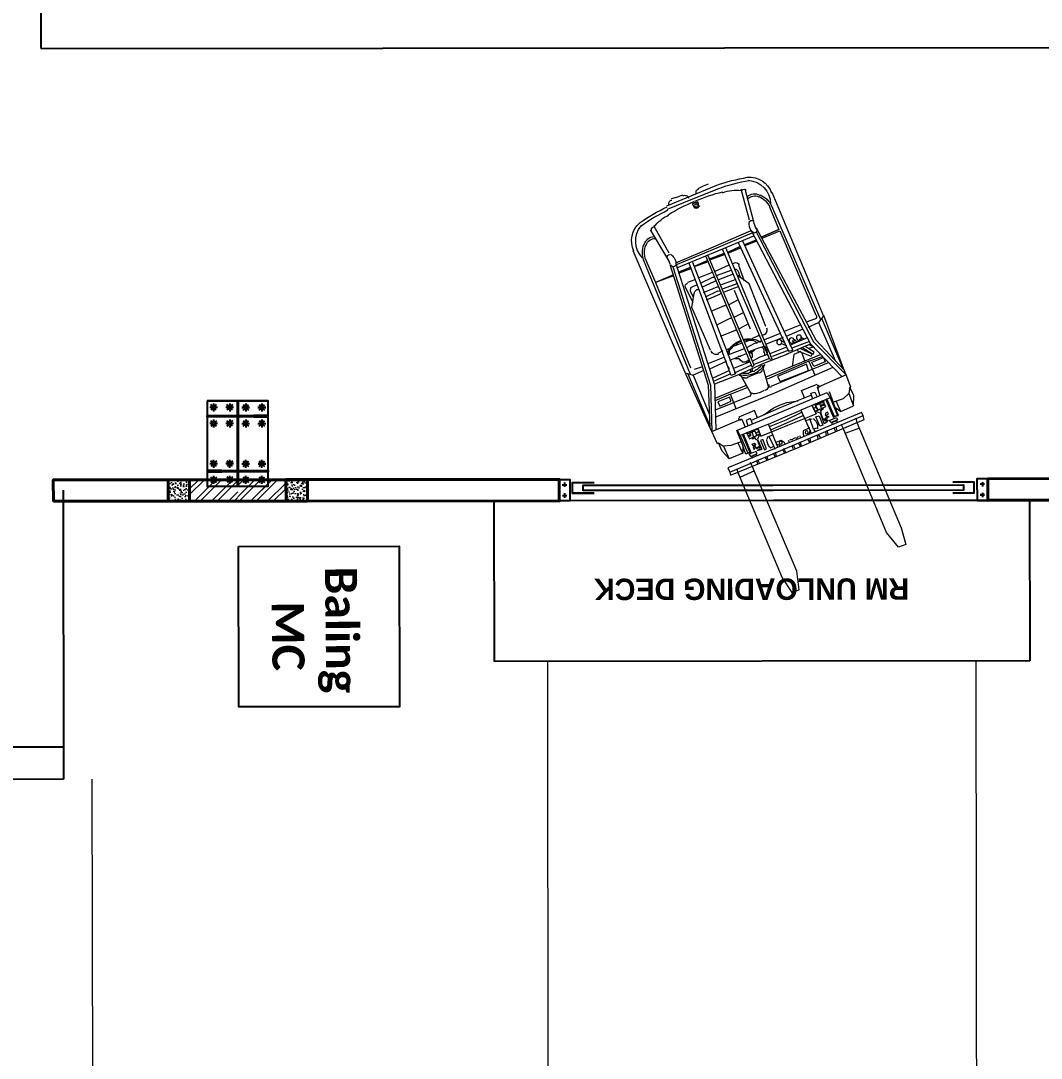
# Model space of a CAD drawing. Header units: feet. Extents: x -99009 to 3252343, y -11094690 to 9035152.
# Drawn here: x 2481008 to 2490534, y -1993479 to -1983789 of the extents above; entities that cross this region are included whole.
import ezdxf

# ---------------------------------------------------------------- set-up
doc = ezdxf.new("R2010")
doc.units = ezdxf.units.FT
doc.layers.add('1', color=1, linetype='Continuous')
doc.layers.add('DOOR', color=5, linetype='Continuous')
for name, color, linetype, lineweight in [('ELEVATION', 2, 'Continuous', 25), ('NAMEPLATE-LINE', 1, 'Continuous', 0), ('PDF_ELEVATION', 31, 'Continuous', 0), ('RCC', 3, 'Continuous', 40), ('ROAD', 134, 'Continuous', 0), ('WALL', 10, 'Continuous', 40)]:
    doc.layers.add(name, color=color, linetype=linetype, lineweight=lineweight)
doc.styles.add('ARIAL NARROW', font='ARIALN.TTF')
doc.styles.get("Standard").update_dxf_attribs({"font": 'GOTHICB.TTF'})

# ---------------------------------------------------------------- blocks, each defined once
blk = doc.blocks.new('CHANNEL')
for points in [[(-50, 100), (0, 100), (0, 0), (-200, 0), (-200, 100), (-150, 100)], [(-129.3, 50), (-170.7, 50)], [(-150, 70.7), (-150, 29.3)], [(-29.3, 50), (-70.7, 50)], [(-50, 70.7), (-50, 29.3)]]:
    blk.add_lwpolyline(points)
blk = doc.blocks.new('RS-1')
for points in [[(272528, 232713.2), (272328, 232713.2), (272328, 232613.2), (272528, 232613.2)], [(275878, 232713.2), (276078, 232713.2), (276078, 232613.2), (275878, 232613.2)]]:
    blk.add_lwpolyline(points)
blk.add_lwpolyline([(275978, 232688.2), (275978, 232638.2), (272428, 232638.2), (272428, 232688.2)], close=True)
at = {"layer": 'ELEVATION'}
blk.add_lwpolyline([(272303, 232782.6), (276103, 232782.6)], dxfattribs=at)
at = {"layer": 'ELEVATION', "xscale": -1, "rotation": 89.99999999999994}
blk.add_blockref('CHANNEL', (272303, 232582.6), dxfattribs=at)
at = {"layer": 'ELEVATION', "rotation": 270}
blk.add_blockref('CHANNEL', (276103, 232582.6), dxfattribs=at)
blk = doc.blocks.new('RCC COLUMN')
at = {"layer": 'ROAD'}
h = blk.add_hatch(dxfattribs=at)
h.set_pattern_fill('AR-CONC', color=252, scale=10)
h.set_pattern_definition([(50, (-23146.816, 205572.735), (71.726018, -6.275213), [7.5, -82.5]), (355, (-23146.82, 205572.735), (-13.875133, 75.219213), [6, -66]), (100.451444, (-23140.84, 205572.21), (57.850885, 68.944), [6.37402, -70.11421]), (46.1842, (-23146.82, 205592.735), (106.724133, -16.551928), [11.25, -123.75]), (96.635635, (-23137.92, 205591.36), (93.466195, 97.41186), [9.561034, -105.171376]), (351.184164, (-23146.82, 205592.73), (93.466195, 97.41186), [9, -99]), (21, (-23136.816, 205587.735), (59.690705, -40.261889), [7.5, -82.5]), (326, (-23136.82, 205587.735), (24.331533, 72.515005), [6, -66]), (71.451445, (-23131.84, 205584.38), (84.022238, 32.253115), [6.37402, -70.11421]), (37.5, (-23146.816, 205572.735), (1.2159855, 33.2893854), [0, -65.2, 0, -67, 0, -66.25]), (7.5, (-23146.816, 205572.735), (26.306954, 39.441171), [0, -38.2, 0, -63.7, 0, -25.25]), (327.5, (-23169.116, 205572.735), (53.3822436, -2.2554872), [0, -25, 0, -78, 0, -103.5]), (317.5, (-23179.116, 205572.735), (58.318617, 10.010498), [0, -32.5, 0, -51.8, 0, -73.5])])
h.paths.add_polyline_path([(-100, -115), (100, -115), (100, 85), (-100, 85)])
at = {"layer": 'RCC'}
blk.add_lwpolyline([(-100, -115), (100, -115), (100, 85), (-100, 85)], close=True, dxfattribs=at)
blk = doc.blocks.new('BRICK WORK RIGHT')
at = {"layer": 'NAMEPLATE-LINE'}
h = blk.add_hatch(dxfattribs=at)
h.set_pattern_fill('ANSI32', color=252, scale=300)
h.set_pattern_definition([(45, (610944.52, -49071.99), (-79.549513, 79.549513), []), (45, (610997.55, -49071.99), (-79.549513, 79.549513), [])])
h.paths.add_polyline_path([(0, 0), (-450, 0), (-450, -200), (0, -200)])
at = {"layer": 'WALL'}
blk.add_lwpolyline([(0, 0), (-450, 0), (-450, -200), (0, -200)], dxfattribs=at)
at = {"xscale": -1, "rotation": 180}
blk.add_blockref('RCC COLUMN', (-550, -115), dxfattribs=at)
blk = doc.blocks.new('BRICK HALF')
at = {"layer": 'NAMEPLATE-LINE'}
h = blk.add_hatch(dxfattribs=at)
h.set_pattern_fill('ANSI32', color=252, scale=300)
h.set_pattern_definition([(45, (612044.52, -48177.99), (-79.549513, 79.549513), []), (45, (612097.55, -48177.99), (-79.549513, 79.549513), [])])
h.paths.add_polyline_path([(0, 0), (450, 0), (450, -200), (0, -200)])
at = {"layer": 'WALL'}
blk.add_lwpolyline([(0, 0), (450, 0), (450, -200), (0, -200)], dxfattribs=at)
at = {"rotation": 180}
blk.add_blockref('RCC COLUMN', (550, -115), dxfattribs=at)
blk = doc.blocks.new('A$Cb7ec1ba7')
at = {"layer": 'PDF_ELEVATION', "color": 177, "lineweight": 5, "true_color": 0x283188}
for points in [[(5755.3, -2612.9), (5764.8, -2584.2), (6215.1, -1616.5), (6310.9, -1482.4), (6378, -1511.1), (6349.3, -1683.6), (5899, -2641.6), (5879.8, -2680)], [(6847.5, -3130.3), (6857, -3091.9), (7307.3, -2124.3), (7355.2, -1971), (7288.2, -1942.3), (7173.2, -2076.4), (6732.5, -3034.5), (6713.3, -3063.2)], [(5688.2, -2584.2), (5697.8, -2555.4), (6310.9, -2833.3), (6924.1, -3120.7), (6914.5, -3159)], [(5918.1, -2603.3), (5784, -2536.3)], [(5736.1, -2977), (5803.2, -2833.3), (5803.2, -2766.2), (5678.6, -2708.7), (5611.6, -2775.8), (5573.2, -2852.4), (5563.7, -2842.8), (5506.2, -2957.8), (5774.4, -3082.4), (5784, -3082.4), (5812.8, -3015.3)], [(5784, -2871.6), (5688.2, -2833.3), (5621.1, -2823.7), (5678.6, -2708.7)], [(5946.9, -2670.4), (5937.3, -2699.1)], [(5966, -2670.4), (5946.9, -2708.7)], [(6033.1, -2708.7), (6013.9, -2737.5)], [(6042.7, -2708.7), (6033.1, -2747)], [(5803.2, -2766.2), (5755.3, -2862)], [(5774.4, -2929.1), (5851.1, -2766.2), (5831.9, -2756.6), (5803.2, -2833.3)], [(5851.1, -2766.2), (5870.2, -2775.8), (5851.1, -2766.2)], [(5937.3, -2747), (5927.7, -2756.6), (5889.4, -2737.5), (5889.4, -2718.3)], [(5946.9, -2938.6), (5946.9, -2929.1), (5937.3, -2900.3), (5975.6, -2814.1), (5975.6, -2804.5), (5946.9, -2794.9), (5937.3, -2794.9), (5966, -2814.1), (5956.5, -2833.3), (5956.5, -2842.8), (5937.3, -2890.7), (5918.1, -2900.3), (5918.1, -2909.9), (5908.6, -2909.9), (5889.4, -2900.3), (5889.4, -2919.5)], [(5918.1, -2852.4), (5908.6, -2823.7), (5899, -2823.7), (5908.6, -2804.5), (5908.6, -2814.1), (5927.7, -2823.7), (5918.1, -2833.3)], [(6109.8, -2737.5), (6090.6, -2775.8)], [(6119.3, -2747), (6109.8, -2785.4)], [(6196, -2775.8), (6176.8, -2814.1)], [(6205.6, -2785.4), (6186.4, -2823.7)], [(5573.2, -2852.4), (5621.1, -2823.7)], [(6128.9, -2833.3), (6033.1, -3044), (6186.4, -3120.7), (6330.1, -3187.7), (6435.5, -2977)], [(6090.6, -2842.8), (6042.7, -2929.1)], [(6061.8, -2823.7), (6090.6, -2842.8), (6100.2, -2814.1)], [(6109.8, -2881.2), (6157.7, -2900.3), (6186.4, -2881.2), (6196, -2862)], [(6157.7, -2842.8), (6119.3, -2862)], [(6234.3, -2881.2), (6224.7, -2900.3)], [(6234.3, -2900.3), (6234.3, -2900.3)], [(6272.6, -2823.7), (6263, -2852.4)], [(6291.8, -2823.7), (6272.6, -2862)], [(6339.7, -2852.4), (6320.5, -2881.2)], [(6349.3, -2852.4), (6339.7, -2890.7)], [(6425.9, -2890.7), (6406.8, -2919.5)], [(6435.5, -2890.7), (6425.9, -2929.1)], [(5084.6, -4481.1), (5477.4, -3388.9), (5506.2, -2957.8), (5477.4, -3015.3), (5247.5, -3475.2), (4711, -4615.3)], [(5055.9, -4500.3), (5458.3, -3388.9), (5487, -2996.1)], [(6186.4, -3705.1), (5966, -3609.3), (5851.1, -3551.8), (5736.1, -3494.3), (5515.7, -3398.5), (5544.5, -2977)], [(5736.1, -2977), (5736.1, -2977)], [(6033.1, -3044), (5774.4, -2929.1), (5745.7, -2977), (6157.7, -3168.6), (6569.6, -3360.2), (6598.4, -3312.3), (6330.1, -3187.7)], [(5966, -2929.1), (5937.3, -2996.1), (5966, -2929.1)], [(5966, -2929.1), (6215.1, -3044), (6473.8, -3159)], [(6081, -2948.2), (6023.5, -2919.5)], [(6061.8, -2996.1), (6205.6, -3063.2), (6358.8, -3139.8)], [(6320.5, -2938.6), (6320.5, -2938.6)], [(6339.7, -2929.1), (6330.1, -2948.2)], [(6416.3, -3024.9), (6358.8, -2996.1), (6358.8, -2967.4), (6368.4, -2938.6)], [(6416.3, -2967.4), (6425.9, -3005.7)], [(6483.4, -3024.9), (6454.7, -3015.3), (6473.8, -2986.5)], [(6502.6, -2929.1), (6493, -2957.8)], [(6521.7, -2938.6), (6502.6, -2967.4)], [(6579.2, -2957.8), (6569.6, -2996.1)], [(6598.4, -2967.4), (6579.2, -3005.7)], [(6665.4, -2996.1), (6646.3, -3034.5)], [(6751.7, -2986.5), (6885.8, -3044)], [(5487, -3015.3), (5266.7, -3484.7)], [(5534.9, -3091.9), (6081, -3341), (6617.5, -3599.7)], [(5870.2, -3072.8), (5860.7, -3091.9), (5822.3, -3072.8), (5841.5, -3024.9)], [(6435.5, -3302.7), (6425.9, -3331.5), (6148.1, -3206.9), (5870.2, -3072.8), (5879.8, -3044)], [(6042.7, -3024.9), (6196, -3091.9), (6339.7, -3168.6)], [(6378, -3091.9), (6435.5, -3111.1)], [(6454.7, -3015.3), (6416.3, -3111.1)], [(6473.8, -3187.7), (6483.4, -3178.2), (6512.1, -3168.6), (6550.5, -3072.8), (6560, -3072.8), (6579.2, -3091.9), (6588.8, -3101.5), (6560, -3091.9), (6550.5, -3111.1), (6540.9, -3111.1), (6521.7, -3159), (6521.7, -3178.2), (6512.1, -3187.7), (6521.7, -3197.3), (6540.9, -3206.9), (6531.3, -3216.5)], [(6627.1, -3063.2), (6627.1, -3082.4), (6665.4, -3101.5), (6675, -3082.4)], [(6675, -3005.7), (6665.4, -3044)], [(5237.9, -3494.3), (5314.6, -3475.2), (5477.4, -3120.7)], [(5726.5, -3178.2), (5669, -3312.3), (5525.3, -3245.2)], [(5534.9, -3159), (5851.1, -3302.7)], [(5927.7, -3101.5), (5899, -3168.6), (5755.3, -3101.5)], [(5985.2, -3130.3), (6071.4, -3197.3), (6128.9, -3226.1), (6196, -3254.8), (6301.4, -3274)], [(6473.8, -3159), (6435.5, -3235.6), (6473.8, -3159)], [(6588.8, -3369.8), (6646.3, -3226.1), (6703.8, -3187.7), (6818.7, -3245.2), (6818.7, -3341), (6780.4, -3417.7), (6790, -3417.7), (6742.1, -3532.6), (6483.4, -3408.1), (6473.8, -3408.1), (6502.6, -3331.5)], [(6560, -3149.4), (6579.2, -3139.8), (6588.8, -3139.8), (6598.4, -3130.3), (6579.2, -3130.3), (6569.6, -3139.8)], [(6598.4, -3312.3), (6675, -3149.4), (6684.6, -3149.4), (6646.3, -3226.1)], [(6675, -3149.4), (6646.3, -3139.8), (6675, -3149.4)], [(6703.8, -3187.7), (6655.8, -3283.6)], [(5812.8, -3398.5), (5525.3, -3264.4)], [(6627.1, -3274), (6722.9, -3312.3), (6770.8, -3360.2), (6818.7, -3245.2)], [(5669, -3312.3), (5822.3, -3379.4)], [(5918.1, -3331.5), (5946.9, -3341), (5985.2, -3360.2)], [(6358.8, -3302.7), (6330.1, -3369.8), (6473.8, -3436.8)], [(6425.9, -3331.5), (6416.3, -3350.6), (6454.7, -3360.2), (6473.8, -3321.9)], [(6579.2, -3369.8), (6579.2, -3369.8)], [(6780.4, -3417.7), (6770.8, -3360.2)], [(4806.8, -4538.6), (5285.8, -3484.7)], [(5515.7, -3398.5), (5113.4, -4519.5), (5458.3, -4682.3), (5803.2, -4845.2), (6397.2, -3810.5)], [(5266.7, -4529), (5707.4, -3503.9), (5669, -3484.7), (5237.9, -4519.5)], [(5410.4, -3523.1), (5314.6, -3475.2)], [(5649.9, -3532.6), (5496.6, -3456)], [(5506.2, -3427.3), (5669, -3503.9)], [(5822.3, -3475.2), (5879.8, -3503.9), (5927.7, -3523.1)], [(5994.8, -3484.7), (6493, -3714.7)], [(6387.6, -3647.6), (6004.4, -3465.6)], [(6569.6, -3638), (6042.7, -3398.5)], [(4825.9, -4548.2), (4931.3, -4327.8), (5285.8, -3542.2)], [(5324.1, -3532.6), (5400.8, -3561.4)], [(5391.2, -4586.5), (5860.7, -3571), (5879.8, -3590.1), (5410.4, -4596.1)], [(5467.8, -3542.2), (5621.1, -3618.9)], [(5841.5, -3618.9), (5688.2, -3551.8)], [(5697.8, -3513.5), (5851.1, -3590.1)], [(5764.8, -3513.5), (5774.4, -3513.5), (5793.6, -3513.5), (5803.2, -3513.5), (5812.8, -3513.5), (5831.9, -3513.5), (5841.5, -3523.1), (5851.1, -3523.1), (5860.7, -3532.6), (5879.8, -3532.6), (5889.4, -3542.2), (5899, -3551.8), (5908.6, -3551.8), (5918.1, -3561.4), (5927.7, -3571), (5937.3, -3580.6), (5946.9, -3590.1)], [(5860.7, -3523.1), (5841.5, -3551.8)], [(5851.1, -4835.6), (6425.9, -3829.6), (6742.1, -3532.6), (6713.3, -3590.1), (6512.1, -4078.7), (6464.2, -4011.7), (6636.7, -3657.2)], [(5851.1, -4873.9), (6445.1, -3848.8), (6722.9, -3571)], [(5870.2, -3532.6), (5860.7, -3551.8)], [(6176.8, -3705.1), (6397.2, -3810.5), (6703.8, -3513.5)], [(6454.7, -3513.5), (6387.6, -3647.6), (6512.1, -3695.5)], [(6713.3, -3580.6), (6493, -4050)], [(5448.7, -3590.1), (5602, -3657.2)], [(5573.2, -4672.7), (6042.7, -3657.2), (6023.5, -3647.6), (5544.5, -4663.2)], [(5630.7, -3676.4), (5784, -3743.4)], [(5649.9, -3628.5), (5803.2, -3695.5)], [(5697.8, -3647.6), (5736.1, -3647.6), (5736.1, -3638), (5745.7, -3638), (5745.7, -3628.5), (5755.3, -3628.5), (5764.8, -3618.9), (5774.4, -3618.9), (5784, -3618.9), (5803.2, -3618.9), (5812.8, -3628.5), (5822.3, -3628.5), (5831.9, -3638)], [(5755.3, -3676.4), (5745.7, -3666.8), (5726.5, -3666.8)], [(5812.8, -3609.3), (5812.8, -3628.5)], [(5831.9, -3618.9), (5822.3, -3638)], [(5851.1, -3657.2), (5860.7, -3666.8), (5860.7, -3676.4), (5860.7, -3685.9), (5860.7, -3695.5), (5851.1, -3695.5), (5851.1, -3705.1), (5879.8, -3733.8)], [(5994.8, -3695.5), (5975.6, -3685.9), (5927.7, -3666.8), (5860.7, -3628.5)], [(5879.8, -3599.7), (5946.9, -3628.5), (6013.9, -3657.2)], [(6196, -3743.4), (6042.7, -3676.4)], [(6310.9, -3733.8), (6243.9, -3705.1), (6234.3, -3590.1)], [(6349.3, -3647.6), (6320.5, -3724.3)], [(5467.8, -3714.7), (5276.2, -4107.5), (5295.4, -4241.6)], [(5582.8, -3714.7), (5534.9, -3685.9)], [(5640.3, -3733.8), (5611.6, -3724.3)], [(5745.7, -3810.5), (5736.1, -3800.9), (5726.5, -3800.9), (5716.9, -3791.3), (5707.4, -3781.7), (5697.8, -3781.7), (5688.2, -3772.2), (5678.6, -3762.6), (5669, -3753), (5669, -3743.4), (5659.5, -3733.8), (5649.9, -3724.3), (5640.3, -3714.7), (5640.3, -3705.1), (5640.3, -3695.5)], [(5755.3, -3791.3), (5669, -3753)], [(5688.2, -4730.2), (6196, -3733.8), (6234.3, -3743.4), (5726.5, -4749.4)], [(5803.2, -3753), (5870.2, -3791.3), (5937.3, -3820.1)], [(5851.1, -3724.3), (5841.5, -3705.1), (5831.9, -3705.1), (5822.3, -3705.1)], [(5822.3, -3714.7), (5889.4, -3743.4), (5966, -3772.2)], [(5975.6, -3685.9), (5975.6, -3695.5), (5975.6, -3705.1), (5966, -3714.7), (5966, -3724.3), (5966, -3733.8), (5956.5, -3753), (5946.9, -3762.6)], [(6023.5, -3705.1), (6176.8, -3772.2)], [(6387.6, -3829.6), (6224.7, -3762.6)], [(6272.6, -3743.4), (6406.8, -3695.5), (6416.3, -3714.7), (6301.4, -3762.6)], [(6320.5, -3772.2), (6425.9, -3714.7), (6435.5, -3733.8), (6349.3, -3781.7)], [(6358.8, -3753), (6339.7, -3743.4)], [(6425.9, -3781.7), (6378, -3762.6)], [(6435.5, -3772.2), (6387.6, -3800.9)], [(5554.1, -3848.8), (5688.2, -3906.3), (5697.8, -3915.9)], [(5822.3, -3820.1), (5784, -3800.9)], [(5851.1, -3839.2), (5908.6, -3868), (5918.1, -3868)], [(6109.8, -3896.7), (5966, -3829.6)], [(6138.5, -3858.4), (5985.2, -3791.3)], [(6176.8, -3781.7), (6119.3, -3800.9)], [(6157.7, -3810.5), (6119.3, -3829.6)], [(6320.5, -3944.6), (6167.2, -3868)], [(6205.6, -3791.3), (6368.4, -3868)], [(6205.6, -3791.3), (6205.6, -3791.3)], [(6253.5, -3810.5), (6224.7, -3829.6)], [(6272.6, -3820.1), (6234.3, -3848.8)], [(6310.9, -3839.2), (6291.8, -3848.8)], [(6339.7, -3848.8), (6301.4, -3868)], [(5515.7, -3954.2), (5640.3, -4021.3), (5649.9, -4021.3)], [(5831.9, -3925.5), (5669, -4279.9)], [(5975.6, -3954.2), (5803.2, -4347), (5688.2, -4423.7)], [(5812.8, -3973.4), (5726.5, -3925.5)], [(5946.9, -3877.6), (5956.5, -3877.6)], [(6301.4, -3982.9), (6148.1, -3915.9)], [(6368.4, -3963.8), (6464.2, -4011.7)], [(5764.8, -4078.7), (5678.6, -4030.8)], [(6512.1, -4069.2), (5985.2, -5209.3)], [(6425.9, -4040.4), (6349.3, -4011.7)], [(5209.2, -4299.1), (5285.8, -4155.4)], [(5458.3, -4078.7), (5582.8, -4136.2), (5592.4, -4136.2)], [(5707.4, -4193.7), (5621.1, -4145.8)], [(5908.6, -4778.1), (6071.4, -4854.8), (6435.5, -4078.7)], [(5314.6, -4318.3), (5276.2, -4299.1), (5257.1, -4289.5), (5257.1, -4260.8), (5285.8, -4203.3)], [(5381.6, -4251.2), (5506.2, -4308.7), (5515.7, -4308.7)], [(5400.8, -4212.9), (5515.7, -4270.4), (5534.9, -4270.4)], [(5410.4, -4184.1), (5534.9, -4241.6), (5544.5, -4251.2)], [(5707.4, -4318.3), (5573.2, -4260.8)], [(5094.2, -4394.9), (4931.3, -4327.8)], [(5295.4, -4366.2), (5228.3, -4337.4)], [(5477.4, -4394.9), (5458.3, -4394.9), (5352.9, -4337.4)], [(5362.5, -4299.1), (5477.4, -4356.6), (5496.6, -4366.2)], [(5678.6, -4385.3), (5544.5, -4327.8)], [(5697.8, -4347), (5554.1, -4289.5)], [(5142.1, -4423.7), (5257.1, -4471.6)], [(5458.3, -4442.8), (5439.1, -4433.2), (5333.7, -4385.3)], [(5477.4, -4452.4), (5611.6, -4519.5)], [(5496.6, -4414.1), (5640.3, -4471.6)], [(5649.9, -4433.2), (5515.7, -4375.7)], [(5659.5, -4481.1), (5678.6, -4481.1), (5697.8, -4462), (5716.9, -4404.5)], [(5697.8, -4519.5), (5755.3, -4375.7)], [(5113.4, -4500.3), (5467.8, -4663.2), (5812.8, -4826)], [(5122.9, -4471.6), (5477.4, -4634.4), (5831.9, -4797.3)], [(5285.8, -4490.7), (5410.4, -4538.6)], [(5046.3, -4605.7), (4893, -4854.8)], [(5429.5, -4557.8), (5496.6, -4586.5), (5573.2, -4615.3)], [(5716.9, -4682.3), (5592.4, -4624.8)], [(5860.7, -4749.4), (5745.7, -4701.5)], [(5966, -5075.1), (6061.8, -4864.4), (5899, -4787.7), (6061.8, -4864.4)], [(5784, -4941), (5697.8, -5228.4)], [(5822.3, -4941), (5736.1, -5218.8)], [(5151.7, -5151.8), (5103.8, -5132.6), (5046.3, -5113.5)], [(5295.4, -5218.8), (5343.3, -5247.6), (5391.2, -5266.8)]]:
    blk.add_lwpolyline(points, dxfattribs=at)
for points in [[(6301.4, -2871.6), (6914.5, -3159), (6895.4, -3187.7), (6282.2, -2900.3), (5669, -2622.5), (5688.2, -2584.2)], [(5870.2, -2775.8), (5793.6, -2938.6), (5803.2, -2938.6), (5879.8, -2775.8)], [(5937.3, -2766.2), (5927.7, -2785.4), (5860.7, -2756.6), (5879.8, -2737.5)], [(6023.5, -2814.1), (5985.2, -2900.3), (5966, -2890.7), (6004.4, -2804.5)], [(5956.5, -2948.2), (5937.3, -2996.1), (5831.9, -2957.8), (5860.7, -2900.3)], [(5918.1, -2852.4), (5899, -2833.3), (5889.4, -2852.4), (5908.6, -2862)], [(5956.5, -2823.7), (5937.3, -2814.1), (5927.7, -2814.1), (5946.9, -2833.3)], [(5908.6, -2977), (5908.6, -2986.5), (5831.9, -2957.8), (5841.5, -2948.2)], [(5851.1, -2919.5), (5851.1, -2929.1), (5870.2, -2948.2), (5870.2, -2929.1)], [(5927.7, -2938.6), (5908.6, -2977), (5879.8, -2967.4), (5899, -2919.5)], [(5946.9, -2977), (5956.5, -2948.2), (5927.7, -2938.6), (5918.1, -2957.8)], [(6512.1, -3044), (6473.8, -3130.3), (6502.6, -3139.8), (6540.9, -3053.6)], [(6617.5, -3082.4), (6598.4, -3101.5), (6665.4, -3130.3), (6675, -3111.1)], [(5678.6, -3245.2), (5659.5, -3283.6), (5554.1, -3235.6), (5573.2, -3197.3)], [(6464.2, -3178.2), (6435.5, -3235.6), (6531.3, -3283.6), (6560, -3226.1)], [(6445.1, -3206.9), (6464.2, -3178.2), (6493, -3197.3), (6473.8, -3216.5)], [(6493, -3197.3), (6464.2, -3235.6), (6502.6, -3254.8), (6521.7, -3206.9)], [(6560, -3101.5), (6579.2, -3111.1), (6579.2, -3120.7), (6560, -3120.7)], [(6646.3, -3139.8), (6569.6, -3302.7), (6560, -3293.1), (6636.7, -3130.3)], [(6560, -3149.4), (6588.8, -3159), (6579.2, -3178.2), (6560, -3168.6)], [(6464.2, -3235.6), (6464.2, -3245.2), (6531.3, -3283.6), (6540.9, -3274)], [(6550.5, -3245.2), (6540.9, -3254.8), (6521.7, -3245.2), (6521.7, -3235.6)], [(6100.2, -3494.3), (6128.9, -3446.4), (6387.6, -3561.4), (6368.4, -3618.9)], [(6435.5, -3599.7), (6416.3, -3638), (6521.7, -3685.9), (6540.9, -3647.6)], [(4931.3, -4327.8), (5094.2, -4404.5)], [(5247.5, -4481.1), (5142.1, -4433.2)], [(5400.8, -4548.2), (5285.8, -4490.7)], [(5496.6, -4596.1), (5429.5, -4567.4)], [(5496.6, -4596.1), (5563.7, -4624.8)], [(5592.4, -4634.4), (5707.4, -4691.9)], [(5745.7, -4711.1), (5851.1, -4759)], [(5305, -5056), (5295.4, -5094.3), (5266.7, -5084.7), (5247.5, -5075.1), (5266.7, -5036.8), (5247.5, -5075.1), (5266.7, -5084.7), (5295.4, -5094.3)]]:
    blk.add_lwpolyline(points, close=True, dxfattribs=at)
for points in [[(6067.1, -2822.2, 0.040171), (6054.6, -2832.4, 0.18822), (6023.7, -2898.7)], [(6238.4, -2910.5, -0.074677), (6263, -2909.9), (6272.6, -2919.5), (6291.8, -2929.1)], [(6461.9, -3102.4, 0.18822), (6492.8, -3036, 0.040171), (6492.5, -3019.9)], [(5854.2, -3297.3, -0.359672), (5851.1, -3341), (5755.3, -3494.3)], [(6045.2, -3389, 0.359672), (6013.9, -3417.7), (5956.5, -3590.1)], [(5898.6, -3790.6, -0.27671), (5879.8, -3810.5), (5860.7, -3820.1), (5851.1, -3820.1), (5841.5, -3820.1), (5831.9, -3820.1), (5812.8, -3820.1), (5803.2, -3820.1), (5793.6, -3820.1), (5774.4, -3820.1)], [(5874.3, -5182.8, 0.172504), (5985.2, -5084.7), (6483.4, -4040.4)], [(4800.4, -4552.5, 0.383184), (4776.3, -4852.4, 0.041201), (5020.7, -5009.1)], [(5059.2, -4503.7, -0.103697), (5027.1, -4567.4), (4864.3, -4816.5)], [(5640.3, -4529), (5659.5, -4538.6, 0.402803), (5703.7, -4520.3)], [(4717.5, -4611.5, 0.339793), (4764.7, -4881.7, 0.041201), (5011.1, -5037.8)], [(4874.5, -4815.6, 0.472673), (4896.8, -4845.2, 0.128402), (5031.4, -4962.9)], [(5816.2, -4837.6, -1.046909), (5853.8, -4864.1, 0.103697), (5825.6, -4931.1)], [(5017.6, -5017.7), (5247.5, -5123), (5487, -5228.4, 0.041201), (5767.7, -5312.6)], [(5008, -5046.4), (5237.9, -5151.8), (5467.8, -5257.2, 0.041201), (5748.6, -5341.4, 0.353647), (5981.5, -5202.4)]]:
    blk.add_lwpolyline(points, format="xyb", dxfattribs=at)
blk.add_lwpolyline([(5312.9, -5060.1, 0.436807), (5268.3, -5039.3, -0.436807)], format="xyb", close=True, dxfattribs=at)
for centre, radius in [((6152.9, -2876.4), 14.4), ((6392.4, -2981.8), 14.4), ((6105, -3815.3), 24), ((6219.9, -3834.4), 24), ((6287, -3863.2), 24), ((5281, -5060.8), 14.4), ((5281, -5060.8), 14.4)]:
    blk.add_circle(centre, radius, dxfattribs=at)
for centre, radius, start, end in [((6037.9, -2905.1), 14.4, 176.36911, 243.25919), ((6239.1, -2991.3), 91, 33.62936, 50.71246), ((5769.6, -3087.1), 14.4, 65.0498, 245.05009), ((6449.9, -3096.7), 14.4, 246.8407, 313.73078), ((5894.2, -3384.1), 62.3, 68.65902, 134.15944), ((5961.3, -3412.9), 62.3, 356.62704, 61.34219), ((5750.5, -3480), 14.4, 242.28683, 329.05721), ((5865.4, -3614.1), 167.7, 117.92152, 129.92968), ((5808, -3508.7), 43.1, 65.04995, 120.37722), ((6478.6, -3412.9), 14.4, 245.0498, 65.05009), ((5760.4, -3640.1), 144, 140.04196, 173.87246), ((5913.3, -3556.6), 43.1, 9.72267, 65.04994), ((5798.4, -3585.3), 167.7, 0.26936, 12.17816), ((5980.4, -3585.3), 14.4, 161.04268, 247.81306), ((5520.5, -3729.1), 52.7, 63.73711, 156.40652), ((5664.2, -3690.7), 24, 139.81222, 201.68138), ((5855, -3683.6), 144.6, 322.28328, 358.65684), ((5932.5, -3920.7), 52.7, 333.69337, 66.36278), ((6421.1, -4064.4), 24, 334.61604, 65.04989), ((5338.5, -4236.8), 43.1, 169.99154, 268.03336), ((5242.7, -4303.9), 33.5, 157.00542, 244.76436), ((5022.3, -4610.5), 225.1, 158.62597, 197.77574), ((5022.3, -4610.5), 206, 158.79633, 197.85264), ((4974.4, -4476.3), 148.5, 304.43105, 344.00377), ((5089.4, -4505.1), 24, 341.37796, 166.62925), ((5060.7, -4562.6), 33.5, 183.43327, 255.93724), ((4917, -4648.8), 110.2, 196.39699, 261.45257), ((4917, -4648.8), 91, 196.22674, 268.30795), ((5932.5, -4917.1), 148.5, 146.09612, 185.66884), ((5808, -4907.5), 33.5, 234.16265, 306.66662), ((5990, -3518.3), 1738.9, 236.23886, 245.29167), ((5060.7, -5070.3), 33.5, 144.3274, 256.71179), ((5175.6, -5118.3), 33.5, 233.3881, 345.77249), ((6009.1, -3527.9), 1738.9, 244.80822, 253.86103), ((5750.5, -5089.5), 225.1, 272.75749, 356.6216), ((5788.8, -4974.5), 206, 292.24725, 331.30356), ((5309.8, -5185.3), 33.5, 144.3274, 256.71179), ((5664.2, -4869.2), 349.7, 246.18706, 275.45455), ((5721.7, -5204.5), 24, 222.45081, 323.64622), ((5827.1, -5079.9), 110.2, 228.64732, 293.7029), ((5827.1, -5079.9), 91, 221.79194, 293.87315)]:
    blk.add_arc(centre, radius, start, end, dxfattribs=at)
for points in [[(5978.1, -3601.3), (5934.2, -3520.8), (5835, -3474.6), (5745, -3492.9)], [(5625.9, -3696.1), (5645.3, -3750.8), (5691.8, -3796.9), (5750.9, -3819.8)], [(5777.9, -3828.4), (5832.7, -3842.1), (5888.5, -3834.3), (5931, -3807.1)]]:
    blk.add_open_spline(points, degree=3, dxfattribs=at)
blk = doc.blocks.new('m30ab')
at = {"color": 7}
for p, q in [((-100, 100.9), (-49.1, 50)), ((-49.1, 100.9), (-100, 50)), ((-74.5, 111.5), (-74.5, 39.5)), ((50, 100.9), (100.9, 50)), ((100.9, 100.9), (50, 50)), ((75.5, 111.5), (75.5, 39.5)), ((-110.5, 75.5), (-38.5, 75.5)), ((39.5, 75.5), (111.5, 75.5)), ((-110.5, -74.5), (-38.5, -74.5)), ((-100, -49.1), (-49.1, -100)), ((-49.1, -49.1), (-100, -100)), ((-74.5, -38.5), (-74.5, -110.5)), ((39.5, -74.5), (111.5, -74.5)), ((50, -49.1), (100.9, -100)), ((100.9, -49.1), (50, -100)), ((75.5, -38.5), (75.5, -110.5))]:
    blk.add_line(p, q, dxfattribs=at)
for centre in [(-74.5, 75.5), (75.5, 75.5), (-74.5, -74.5), (75.5, -74.5)]:
    blk.add_circle(centre, 18, dxfattribs=at)
blk = doc.blocks.new('FC1630K')
at = {"color": 1}
blk.add_lwpolyline([(1044071.3, 664471.9), (1044071.3, 665265.9), (1043501.3, 665265.9), (1043501.3, 664471.9)], close=True, dxfattribs=at)
at = {"color": 4}
for points in [[(1043789.3, 665130.9), (1043789.3, 665265.9), (1043783.3, 665265.9), (1043783.3, 665130.9)], [(1043636.3, 665118.9), (1043501.3, 665118.9), (1043501.3, 665130.9), (1043636.3, 665130.9)], [(1043936.3, 665118.9), (1044071.3, 665118.9), (1044071.3, 665130.9), (1043936.3, 665130.9)], [(1043636.3, 664618.9), (1043501.3, 664618.9), (1043501.3, 664606.9), (1043636.3, 664606.9)], [(1043789.3, 664606.9), (1043789.3, 664471.9), (1043783.3, 664471.9), (1043783.3, 664606.9)], [(1043936.3, 664618.9), (1044071.3, 664618.9), (1044071.3, 664606.9), (1043936.3, 664606.9)]]:
    blk.add_lwpolyline(points, close=True, dxfattribs=at)
at = {"color": 3}
blk.add_lwpolyline([(1043936.3, 664606.9), (1043636.3, 664606.9), (1043636.3, 664618.9), (1043783.3, 664618.9), (1043783.3, 665118.9), (1043636.3, 665118.9), (1043636.3, 665130.9), (1043936.3, 665130.9), (1043936.3, 665118.9), (1043789.3, 665118.9), (1043789.3, 664618.9), (1043936.3, 664618.9)], close=True, dxfattribs=at)
at = {"color": 1}
for p, rotation in [((1043635.8, 665131.4), 270), ((1043936.8, 664606.4), 90)]:
    blk.add_blockref('m30ab', p, dxfattribs=dict(at, rotation=rotation))
at = {"color": 1, "xscale": -1}
for p, rotation in [((1043936.8, 665131.4), 90), ((1043635.8, 664606.4), 270)]:
    blk.add_blockref('m30ab', p, dxfattribs=dict(at, rotation=rotation))
blk = doc.blocks.new('FC1630F')
at = {"color": 1}
blk.add_lwpolyline([(1043501.3, 657044.9), (1043501.3, 657842.9), (1044071.3, 657842.9), (1044071.3, 657044.9)], close=True, dxfattribs=at)
at = {"color": 4}
for points in [[(1043789.3, 657707.9), (1043789.3, 657842.9), (1043783.3, 657842.9), (1043783.3, 657707.9)], [(1043598.8, 657693.9), (1043501.3, 657693.9), (1043501.3, 657707.9), (1043598.8, 657707.9)], [(1043973.8, 657693.9), (1044071.3, 657693.9), (1044071.3, 657707.9), (1043973.8, 657707.9)], [(1043598.8, 657193.9), (1043501.3, 657193.9), (1043501.3, 657179.9), (1043598.8, 657179.9)], [(1043789.3, 657179.9), (1043789.3, 657044.9), (1043783.3, 657044.9), (1043783.3, 657179.9)], [(1043973.8, 657193.9), (1044071.3, 657193.9), (1044071.3, 657179.9), (1043973.8, 657179.9)]]:
    blk.add_lwpolyline(points, close=True, dxfattribs=at)
at = {"color": 3}
blk.add_lwpolyline([(1043598.8, 657179.9), (1043973.8, 657179.9), (1043973.8, 657193.9), (1043789.3, 657193.9), (1043789.3, 657693.9), (1043973.8, 657693.9), (1043973.8, 657707.9), (1043598.8, 657707.9), (1043598.8, 657693.9), (1043783.3, 657693.9), (1043783.3, 657193.9), (1043598.8, 657193.9)], close=True, dxfattribs=at)
at = {"color": 1}
for p, rotation in [((1043635.8, 657708.4), 270.0000000000001), ((1043936.8, 657179.4), 90.00000000000001)]:
    blk.add_blockref('m30ab', p, dxfattribs=dict(at, rotation=rotation))
at = {"color": 1, "xscale": -1}
for p, rotation in [((1043936.8, 657708.4), 89.99999999999999), ((1043635.8, 657179.4), 270)]:
    blk.add_blockref('m30ab', p, dxfattribs=dict(at, rotation=rotation))

msp = doc.modelspace()

# ---------------------------------------------------------------- linework, layer by layer
at = {"transparency": 33554684}
for p, q in [((2481198.47639, -1984049.02719), (2481188.97746, -1975682.63258)), ((2481198.47639, -1984049.02719), (2508883.45855, -1984017.59457)), ((2481403.15851, -1988172.79745), (2481406.2241, -1990872.88065)), ((2485425.275, -1988273.11106), (2485426.97805, -1989773.1101)), ((2490425.27178, -1988267.43423), (2490426.97483, -1989767.43326)), ((2490426.97483, -1989767.43326), (2485426.97805, -1989773.1101)), ((2481405.88349, -1990572.88084), (2479377.8848, -1990575.18337)), ((2481406.2241, -1990872.88065), (2479378.22541, -1990875.18317))]:
    msp.add_line(p, q, dxfattribs=at)
msp.add_lwpolyline([(2483040.97745, -1988697.6392), (2484540.97648, -1988695.93615), (2484542.67953, -1990195.93518), (2483042.6805, -1990197.63823)], close=True)
at = {"layer": '1'}
msp.add_arc((2520410.24778, -1978395.99612), 100000, 84.1346387202, 194.3871675539, dxfattribs=at)
at = {"layer": 'ROAD', "transparency": 33554684}
msp.add_line((2481673.26531, -1990872.57746), (2481676.82551, -1994008.3041), dxfattribs=at)
for points in [[(2485931.78139, -1994003.47316), (2485926.97773, -1989772.54241)], [(2489941.03793, -2002154.11284), (2489926.97515, -1989768.00095)]]:
    msp.add_lwpolyline(points, dxfattribs=at)
at = {"layer": 'WALL'}
for points in [[(2481312.40026, -1988277.05732), (2481312.17319, -1988077.05745), (2482384.34237, -1988075.84015), (2482384.56945, -1988275.84002)], [(2481312.40099, -1988277.69575), (2481312.17392, -1988077.69588), (2482384.3431, -1988076.47857), (2482384.57017, -1988276.47844)], [(2483684.39883, -1988274.44917), (2486034.39732, -1988271.78106), (2486034.17024, -1988071.78119), (2483684.17176, -1988074.4493)], [(2483684.39956, -1988275.08759), (2486034.39804, -1988272.41948), (2486034.17097, -1988072.41961), (2483684.17248, -1988075.08772)], [(2492384.58357, -1988264.57127), (2490034.39474, -1988267.23959), (2490034.16767, -1988067.23972), (2492384.3565, -1988064.5714)], [(2492384.58429, -1988265.20969), (2490034.39546, -1988267.87802), (2490034.16839, -1988067.87815), (2492384.35722, -1988065.20982)]]:
    msp.add_lwpolyline(points, close=True, dxfattribs=at)

# ---------------------------------------------------------------- block references
at = {"xscale": -1}
for name, p, rotation in [('A$Cb7ec1ba7', (2481844.69094, -1990373.12656), 177.8521836593015), ('FC1630F', (1438501.73769, -1331479.69755), 180.0650517140735)]:
    msp.add_blockref(name, p, dxfattribs=dict(at, rotation=rotation))
at = {"rotation": 180.0650517140735}
for name, p in [('FC1630K', (3526064.55222, -1321684.54266)), ('BRICK HALF', (2483034.56903, -1988275.10203)), ('BRICK HALF', (2483034.56975, -1988275.74045))]:
    msp.add_blockref(name, p, dxfattribs=at)
at = {"layer": 'DOOR', "rotation": 180.0650517140735}
for p in [(2761972.9696, -1755175.77773), (2761972.97033, -1755176.41616)]:
    msp.add_blockref('RS-1', p, dxfattribs=at)
at = {"layer": 'WALL', "rotation": 180.0650517140735}
for p in [(2483034.39915, -1988275.10222), (2483034.39988, -1988275.74065)]:
    msp.add_blockref('BRICK WORK RIGHT', p, dxfattribs=at)

# ---------------------------------------------------------------- texts
at = {"transparency": 33554684, "insert": (2484154.02803, -1989475.73431), "char_height": 300, "width": 10968.9636016, "attachment_point": 2, "rotation": 270.678799684, "style": 'ARIAL NARROW'}
msp.add_mtext('{\\fCalibri|b1|i0|c0|p34;Baling\\P MC}', dxfattribs=at)
at = {"transparency": 33554684, "insert": (2489300.88544, -1988993.37533), "char_height": 200, "attachment_point": 7, "rotation": 180.065051714}
msp.add_mtext_dynamic_manual_height_columns('RM UNLOADING DECK', width=4624.1165638, gutter_width=1, heights=[0], dxfattribs=at)

doc.saveas('drawing.dxf')
